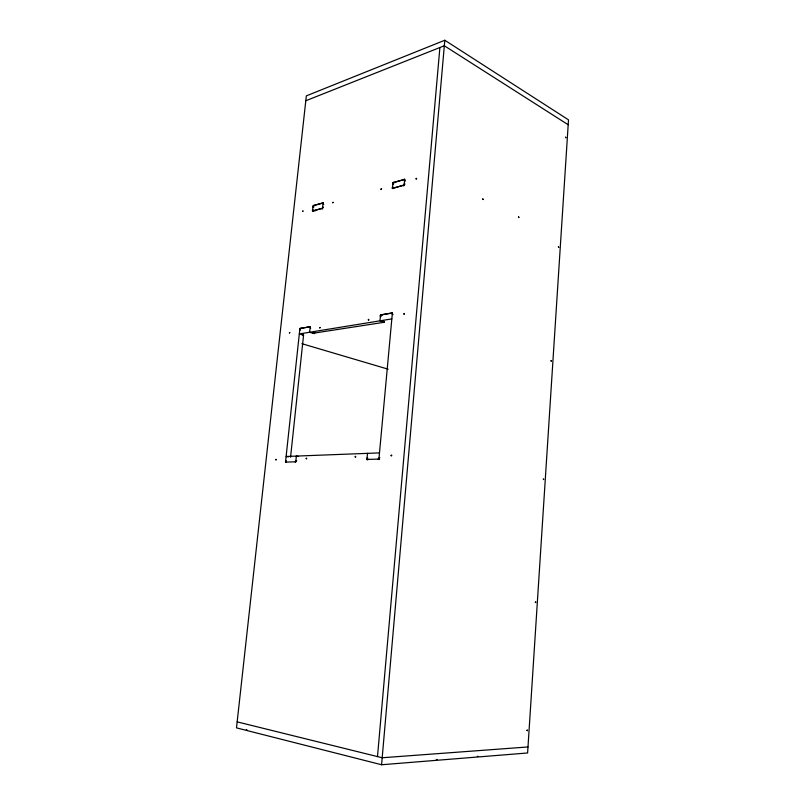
<?xml version="1.0" encoding="UTF-8"?>
<svg xmlns="http://www.w3.org/2000/svg" width="805" height="805" viewBox="0 0 805 805"><rect width="100%" height="100%" fill="white"/><g stroke="black" fill="none" stroke-linecap="round" stroke-linejoin="round"><path stroke-width="1.21" d="M310.68 328.319C308.848 327.162 311.364 323.872 309.442 332.294L314.514 333.542M310.146 327.333L309.13 326.9L299.863 328.521L310.005 326.719L309.16 326.86M377.495 756.589L439.892 47.515M381.58 764.75L444.803 40.25L306.343 95.865L236.499 727.871L381.58 764.75L527.607 752.977L568.501 119.844L444.803 40.25M384.166 322.352L384.025 321.336M367.513 453.346L366.939 459.454L378.924 459.061L392.377 313.004L380.524 314.997L379.97 320.823L384.226 322.272L312.682 333.32M383.301 321.346L383.2 322.433L383.854 322.433M314.342 333.582L314.453 332.566M314.584 333.451L314.685 332.425M302.68 335.363L302.821 334.015M302.811 335.373L303.475 334.005M290.555 457.23L303.555 335.222L299.319 333.934L391.834 318.901M313.709 207.348L312.823 206.714L313.457 205.406L322.221 203.112C323.741 201.793 322.674 204.631 323.751 204.46M286.439 462.181L285.523 462.13L295.767 461.778L296.361 456.093L298.575 456.516M305.809 100.746L444.32 45.764L568.189 124.745M393.605 184.405L392.83 184.043A1.036 0.654 -66.4 0 1 392.961 182.685A1.036 0.654 -66.4 0 1 393.977 182.393L403.647 179.606A1.047 0.664 -66 0 1 404.684 179.304L404.16 185.029L392.427 188.35L392.951 182.775L404.674 179.394A1.047 0.664 -66 0 1 404.553 180.672L405.328 181.044M322.684 208.948L321.658 208.515L313.366 210.86C312.672 212.419 311.545 209.3 313.407 210.175M405.046 184.114L404.271 183.751A1.047 0.664 -66.2 0 1 404.15 185.12A1.047 0.664 -66.2 0 1 403.104 185.412L393.434 188.159A1.036 0.654 -66.6 0 1 392.417 188.451A1.036 0.654 -66.6 0 1 392.548 187.092L393.323 187.454M478.069 756.368L477.325 756.308M381.198 316.596L380.393 316.315A1.036 0.694 -71.4 0 1 380.534 314.896A1.036 0.694 -71.4 0 1 381.56 314.725L391.331 313.085A1.057 0.704 -71.1 0 1 392.387 312.904A1.057 0.704 -71.1 0 1 392.246 314.342L393.051 314.624M527.989 746.96L382.194 757.757L237.163 721.864M379.497 452.893L286.167 456.475L288.381 456.908M383.19 321.92L384.226 322.242M302.529 334.91L303.525 335.172M246.944 729.733L246.32 729.793M295.676 462.06C294.419 463.167 296.562 460.017 296.723 460.641M286.53 460.993L285.705 460.832L285.503 462.09L299.903 328.531L299.732 329.698L300.567 330M367.895 458.236L367.07 458.065A1.067 0.725 -78.2 0 0 366.929 459.554A1.067 0.725 -78.2 0 0 367.966 459.524M379.517 459.544L377.857 459.202A1.077 0.745 -78.1 0 0 378.924 459.162A1.077 0.745 -78.1 0 0 379.054 457.663L379.89 457.834M437.125 759.518L436.33 759.538M301.875 343.685L388.111 369.173M300.788 328.299L301.583 328.541M381.56 314.725L382.355 315.007M391.331 313.085L392.397 313.457M313.658 210.276L315.198 210.92M313.95 205.506L314.715 205.828M323.449 207.318C322.191 206.503 323.097 209.25 321.678 208.535M322.221 203.112L322.996 203.444M403.104 185.412L403.879 185.784M393.977 182.393L394.752 182.765M403.647 179.606L404.412 179.978M355.156 456.878C356.112 458.176 355.689 455.127 355.166 456.787M332.767 202.759L333.351 202.276L332.767 202.719M319.746 327.947L320.299 327.464L319.756 327.866M306.152 458.619C306.987 459.886 306.705 456.908 306.162 458.568M302.65 211.373L303.163 210.87L302.65 211.333M289.398 332.958L289.921 332.495L289.408 332.878M276.185 459.554C275.853 461.285 275.3 458.427 276.185 459.595M565.523 137.263L565.915 137.846L565.533 137.192M535.335 602.251C535.989 603.73 535.919 600.671 535.335 602.21M543.325 479.136L543.727 479.619L543.335 479.045M551.012 360.771L551.425 361.274L551.023 360.69M558.398 246.904L558.811 247.447L558.408 246.863M527.013 730.417C527.708 731.846 527.607 728.736 527.013 730.377M518.581 216.968L519.024 217.541L518.591 216.927M482.789 198.966L483.292 199.56L482.799 198.926M416.034 178.881C417.101 179.887 416.547 177.11 416.044 178.841M391.099 455.55C391.864 457.149 392.065 453.668 391.099 455.55M403.858 314.01C404.704 315.339 404.613 312.28 403.879 313.92M381.56 188.712L380.916 189.215L381.56 188.712M368.308 319.887C369.113 321.185 368.992 318.146 368.308 319.837M323.107 202.951L322.553 208.173L312.511 211.021L313.065 205.849L323.107 202.951"/></g></svg>
